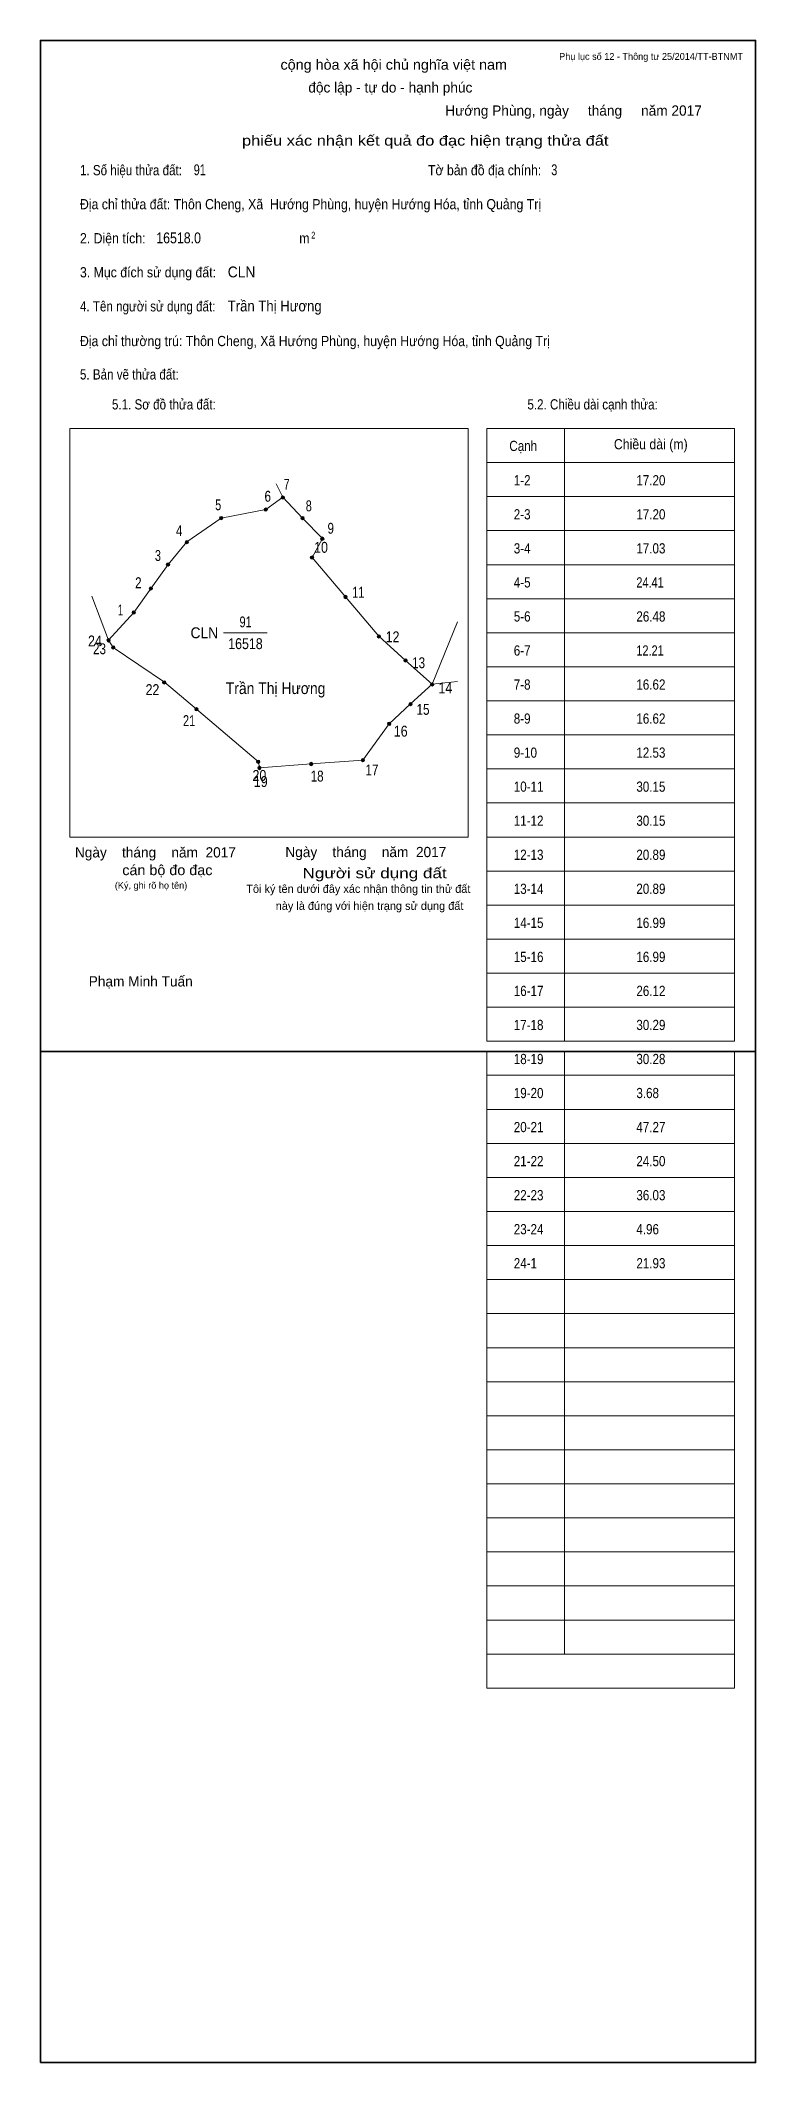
# Model space of a CAD drawing. Header units: centimetres. Extents: x 0 to 21, y -29.7 to 29.7.
import ezdxf
from ezdxf.enums import TextEntityAlignment as Align

# ---------------------------------------------------------------- set-up
doc = ezdxf.new("R2010")
doc.units = ezdxf.units.CM
doc.header["$LTSCALE"] = 0.12
for name, color, linetype, lineweight in [('2', 7, 'Continuous', 13), ('32', 7, 'Continuous', 13), ('33', 7, 'Continuous', 13), ('6', 7, 'Continuous', 13), ('63', 7, 'Continuous', 13)]:
    doc.layers.add(name, color=color, linetype=linetype, lineweight=lineweight)
doc.layers.add('30', color=7, linetype='Continuous')
doc.layers.add('34', color=7, linetype='Continuous')

msp = doc.modelspace()

# ---------------------------------------------------------------- hatches: boundary and pattern name
at = {"layer": '32'}
for points in [[(7.1696, 16.2721, 1), (7.0696, 16.2721, 1)], [(5.357, 15.6679, 1), (5.257, 15.6679, 1)], [(6.6661, 15.9196, 1), (6.5661, 15.9196, 1)], [(7.7486, 15.6679, 1), (7.6486, 15.6679, 1)], [(4.35, 14.963, 1), (4.25, 14.963, 1)], [(8.3276, 15.0637, 1), (8.2276, 15.0637, 1)], [(3.7961, 14.3085, 1), (3.6961, 14.3085, 1)], [(8.0255, 14.5099, 1), (7.9255, 14.5099, 1)], [(3.2926, 13.6036, 1), (3.1926, 13.6036, 1)], [(9.0073, 13.3518, 1), (8.9073, 13.3518, 1)], [(2.7891, 12.8987, 1), (2.6891, 12.8987, 1)], [(2.05, 12.0785, 1), (1.95, 12.0785, 1)], [(2.187, 11.8695, 1), (2.087, 11.8695, 1)], [(9.9892, 12.1938, 1), (9.8892, 12.1938, 1)], [(10.7696, 11.4889, 1), (10.6696, 11.4889, 1)], [(3.6823, 10.8429, 1), (3.5823, 10.8429, 1)], [(11.55, 10.784, 1), (11.45, 10.784, 1)], [(4.6294, 10.0524, 1), (4.5294, 10.0524, 1)], [(10.9206, 10.2049, 1), (10.8206, 10.2049, 1)], [(10.2913, 9.6259, 1), (10.1913, 9.6259, 1)], [(6.4425, 8.5102, 1), (6.3425, 8.5102, 1)], [(6.4793, 8.3284, 1), (6.3793, 8.3284, 1)], [(7.9993, 8.4447, 1), (7.8993, 8.4447, 1)], [(9.5199, 8.5605, 1), (9.4199, 8.5605, 1)]]:
    msp.add_hatch(color=256, dxfattribs=at).paths.add_polyline_path(points)

# ---------------------------------------------------------------- linework, layer by layer
at = {"layer": '2'}
msp.add_line((12.25, 10.87), (11.5, 10.79), dxfattribs=at)
at = {"layer": '32'}
for centre in [(7.1196, 16.2721), (5.307, 15.6679), (6.6161, 15.9196), (7.6986, 15.6679), (4.3, 14.963), (8.2776, 15.0637), (3.7461, 14.3085), (7.9755, 14.5099), (3.2426, 13.6036), (8.9573, 13.3518), (2.7391, 12.8987), (2, 12.0785), (2.137, 11.8695), (9.9392, 12.1938), (10.7196, 11.4889), (3.6323, 10.8429), (11.5, 10.784), (4.5794, 10.0524), (10.8706, 10.2049), (10.2413, 9.6259), (6.3925, 8.5102), (6.4293, 8.3284), (7.9493, 8.4447), (9.4699, 8.5605)]:
    msp.add_circle(centre, 0.05, dxfattribs=at)
at = {"layer": '33'}
msp.add_line((5.38, 12.3), (6.66, 12.3), dxfattribs=at)
at = {"layer": '6'}
for p, q in [((7.12, 16.28), (6.92, 16.68)), ((1.51, 13.38), (2, 12.08)), ((12.25, 12.62), (11.5, 10.79))]:
    msp.add_line(p, q, dxfattribs=at)
msp.add_lwpolyline([(2, 12.08), (2.74, 12.9), (3.25, 13.61), (3.75, 14.31), (4.3, 14.97), (5.31, 15.67), (6.62, 15.92), (7.12, 16.28), (7.7, 15.67), (8.28, 15.07), (7.98, 14.51), (8.96, 13.36), (9.94, 12.2), (10.72, 11.49), (11.5, 10.79), (10.87, 10.21), (10.24, 9.63), (9.47, 8.56), (7.95, 8.45), (6.43, 8.33), (6.4, 8.51), (4.58, 10.06), (3.64, 10.85), (2.14, 11.87)], close=True, dxfattribs=at)
at = {"layer": '63'}
for p, q in [((0.86, 18.3), (12.56, 18.3)), ((0.86, 6.3), (0.86, 18.3)), ((12.56, 6.3), (12.56, 18.3)), ((13.11, 18.3), (20.38, 18.3)), ((13.11, 0.3), (13.11, 18.3)), ((15.39, 0.3), (15.39, 18.3)), ((20.38, 0.3), (20.38, 18.3)), ((13.11, 17.3), (20.38, 17.3)), ((13.11, 16.3), (20.38, 16.3)), ((13.11, 15.3), (20.38, 15.3)), ((13.11, 14.3), (20.38, 14.3)), ((13.11, 13.3), (20.38, 13.3)), ((13.11, 12.3), (20.38, 12.3)), ((13.11, 11.3), (20.38, 11.3)), ((13.11, 10.3), (20.38, 10.3)), ((13.11, 9.3), (20.38, 9.3)), ((13.11, 8.3), (20.38, 8.3)), ((13.11, 7.3), (20.38, 7.3)), ((0.86, 6.3), (12.56, 6.3)), ((13.11, 6.3), (20.38, 6.3)), ((13.11, 5.3), (20.38, 5.3)), ((13.11, 4.3), (20.38, 4.3)), ((13.11, 3.3), (20.38, 3.3)), ((13.11, 2.3), (20.38, 2.3)), ((13.11, 1.3), (20.38, 1.3)), ((13.11, 0.3), (20.38, 0.3)), ((13.11, -18.7), (13.11, 0)), ((15.39, -17.7), (15.39, 0)), ((20.38, -18.7), (20.38, 0)), ((13.11, -0.7), (20.38, -0.7)), ((13.11, -0.7), (20.38, -0.7)), ((13.11, -1.7), (20.38, -1.7)), ((13.11, -2.7), (20.38, -2.7)), ((13.11, -3.7), (20.38, -3.7)), ((13.11, -4.7), (20.38, -4.7)), ((13.11, -5.7), (20.38, -5.7)), ((13.11, -6.7), (20.38, -6.7)), ((13.11, -7.7), (20.38, -7.7)), ((13.11, -8.7), (20.38, -8.7)), ((13.11, -9.7), (20.38, -9.7)), ((13.11, -10.7), (20.38, -10.7)), ((13.11, -11.7), (20.38, -11.7)), ((13.11, -12.7), (20.38, -12.7)), ((13.11, -13.7), (20.38, -13.7)), ((13.11, -14.7), (20.38, -14.7)), ((13.11, -15.7), (20.38, -15.7)), ((13.11, -16.7), (20.38, -16.7)), ((13.11, -17.7), (20.38, -17.7)), ((13.11, -18.7), (20.38, -18.7))]:
    msp.add_line(p, q, dxfattribs=at)
at = {"layer": '63', "lineweight": 35}
for points in [[(0, 0), (0, 29.7), (21, 29.7), (21, 0)], [(0, -29.7), (0, 0), (21, 0), (21, -29.7)]]:
    msp.add_lwpolyline(points, close=True, dxfattribs=at)

# ---------------------------------------------------------------- texts
at = {"layer": '2', "width": 0.9}
msp.add_text('Trần Thị Hương', height=0.3397, dxfattribs=at).set_placement((6.905, 10.5), align=Align.CENTER)
at = {"layer": '30'}
for s, width, p in [('1-2', 0.85, (13.9, 16.63)), ('17.20', 0.85, (17.5, 16.63)), ('2-3', 0.85, (13.9, 15.63)), ('17.20', 0.85, (17.5, 15.63)), ('3-4', 0.85, (13.9, 14.63)), ('17.03', 0.85, (17.5, 14.63)), ('4-5', 0.85, (13.9, 13.63)), ('24.41', 0.8, (17.5, 13.63)), ('5-6', 0.85, (13.9, 12.63)), ('26.48', 0.85, (17.5, 12.63)), ('6-7', 0.85, (13.9, 11.63)), ('12.21', 0.8, (17.5, 11.63)), ('7-8', 0.85, (13.9, 10.63)), ('16.62', 0.85, (17.5, 10.63)), ('8-9', 0.85, (13.9, 9.63)), ('16.62', 0.85, (17.5, 9.63)), ('9-10', 0.85, (13.9, 8.63)), ('12.53', 0.85, (17.5, 8.63)), ('10-11', 0.85, (13.9, 7.63)), ('30.15', 0.85, (17.5, 7.63)), ('11-12', 0.85, (13.9, 6.63)), ('30.15', 0.85, (17.5, 6.63)), ('12-13', 0.85, (13.9, 5.63)), ('20.89', 0.85, (17.5, 5.63)), ('13-14', 0.85, (13.9, 4.63)), ('20.89', 0.85, (17.5, 4.63)), ('14-15', 0.85, (13.9, 3.63)), ('16.99', 0.85, (17.5, 3.63)), ('15-16', 0.85, (13.9, 2.63)), ('16.99', 0.85, (17.5, 2.63)), ('16-17', 0.85, (13.9, 1.63)), ('26.12', 0.85, (17.5, 1.63)), ('17-18', 0.85, (13.9, 0.63)), ('30.29', 0.85, (17.5, 0.63)), ('18-19', 0.85, (13.9, -0.37)), ('30.28', 0.85, (17.5, -0.37)), ('19-20', 0.85, (13.9, -1.37)), ('3.68', 0.85, (17.5, -1.37)), ('20-21', 0.85, (13.9, -2.37)), ('47.27', 0.85, (17.5, -2.37)), ('21-22', 0.85, (13.9, -3.37)), ('24.50', 0.85, (17.5, -3.37)), ('22-23', 0.85, (13.9, -4.37)), ('36.03', 0.85, (17.5, -4.37)), ('23-24', 0.85, (13.9, -5.37)), ('4.96', 0.85, (17.5, -5.37)), ('24-1', 0.85, (13.9, -6.37)), ('21.93', 0.85, (17.5, -6.37))]:
    msp.add_text(s, height=0.3, dxfattribs=dict(at, width=width)).set_placement(p)
at = {"layer": '32'}
for s, width, p in [('7', 0.75, (7.23, 16.5)), ('5', 0.75, (5.22, 15.9)), ('6', 0.8, (6.675, 16.15)), ('8', 0.75, (7.88, 15.87)), ('4', 0.8, (4.075, 15.14)), ('9', 0.8, (8.525, 15.21)), ('10', 0.85, (8.24, 14.65)), ('3', 0.75, (3.45, 14.41)), ('2', 0.8, (2.875, 13.61)), ('1', 0.65, (2.35, 12.81)), ('11', 0.75, (9.335, 13.33)), ('24', 0.85, (1.6, 11.9)), ('23', 0.8, (1.735, 11.67)), ('12', 0.85, (10.34, 12.02)), ('13', 0.8, (11.105, 11.26)), ('22', 0.85, (3.29, 10.47)), ('14', 0.85, (11.89, 10.52)), ('15', 0.8, (11.235, 9.89)), ('21', 0.75, (4.365, 9.56)), ('16', 0.85, (10.58, 9.25)), ('17', 0.8, (9.735, 8.11)), ('20', 0.85, (6.43, 7.95)), ('19', 0.85, (6.47, 7.77)), ('18', 0.8, (8.125, 7.93))]:
    msp.add_text(s, height=0.32, dxfattribs=dict(at, width=width)).set_placement(p, align=Align.CENTER)
at = {"layer": '33'}
for s, width, p in [('91', 0.75, (6.025, 12.46)), ('16518', 0.85, (6.02, 11.82))]:
    msp.add_text(s, height=0.32, dxfattribs=dict(at, width=width)).set_placement(p, align=Align.CENTER)
at = {"layer": '33', "width": 0.95}
msp.add_text('CLN', height=0.32, dxfattribs=at).set_placement((5.22, 12.14), align=Align.RIGHT)
at = {"layer": '34'}
for s, width, p in [('91', 0.75, (4.5, 25.74)), ('3', 0.75, (15, 25.74)), ('16518.0', 0.85, (3.4, 23.74)), ('CLN', 0.95, (5.5, 22.74)), ('Trần Thị Hương', 0.9, (5.5, 21.74))]:
    msp.add_text(s, height=0.32, dxfattribs=dict(at, width=width)).set_placement(p)
at = {"layer": '63', "width": 1.05}
msp.add_text('cộng hòa xã hội chủ nghĩa việt nam', height=0.3, dxfattribs=at).set_placement((10.375, 28.84), align=Align.CENTER)
at = {"layer": '63'}
for s, height, p in [('Phụ lục số 12 - Thông tư 25/2014/TT-BTNMT', 0.2, (20.63, 29.13)), ('Ngày    tháng    năm  2017', 0.3, (5.74, 5.7)), ('Ngày    tháng    năm  2017', 0.3, (11.92, 5.71)), ('(Ký, ghi rõ họ tên)', 0.2, (4.31, 4.78))]:
    msp.add_text(s, height=height, dxfattribs=at).set_placement(p, align=Align.RIGHT)
for s, height, p in [('độc lập - tự do - hạnh phúc', 0.3, (10.275, 28.17)), ('Hướng Phùng, ngày     tháng     năm 2017', 0.3, (15.655, 27.49)), ('Tôi ký tên dưới đây xác nhận thông tin thử đất', 0.24, (9.335, 4.66)), ('này là đúng với hiện trạng sử dụng đất', 0.24, (9.665, 4.16)), ('Phạm Minh Tuấn', 0.3, (2.945, 1.91))]:
    msp.add_text(s, height=height, dxfattribs=at).set_placement(p, align=Align.CENTER)
for s, width, p in [('phiếu xác nhận kết quả đo đạc hiện trạng thửa đất', 1.2, (16.68, 26.61)), ('cán bộ đo đạc', 1.05, (5.05, 5.18)), ('Người sử dụng đất', 1.25, (11.93, 5.09))]:
    msp.add_text(s, height=0.3, dxfattribs=dict(at, width=width)).set_placement(p, align=Align.RIGHT)
for s, height, width, p in [('1. Số hiệu thửa đất:', 0.3, 0.85, (1.16, 25.74)), ('Tờ bản đồ địa chính:', 0.3, 0.9, (11.38, 25.74)), ('Địa chỉ thửa đất: Thôn Cheng, Xã  Hướng Phùng, huyện Hướng Hóa, tỉnh Quảng Trị', 0.3, 0.9, (1.16, 24.74)), ('2. Diện tích:', 0.3, 0.9, (1.16, 23.74)), ('m', 0.3, 0.9, (7.6, 23.74)), ('2', 0.2, 0.8, (7.95, 23.88)), ('3. Mục đích sử dụng đất:', 0.3, 0.9, (1.16, 22.74)), ('4. Tên người sử dụng đất:', 0.3, 0.85, (1.16, 21.74)), ('Địa chỉ thường trú: Thôn Cheng, Xã Hướng Phùng, huyện Hướng Hóa, tỉnh Quảng Trị', 0.3, 0.9, (1.16, 20.72)), ('5. Bản vẽ thửa đất:', 0.3, 0.85, (1.16, 19.74)), ('5.1. Sơ đồ thửa đất:', 0.3, 0.85, (2.1, 18.86)), ('5.2. Chiều dài cạnh thửa:', 0.3, 0.85, (14.3, 18.86)), ('Cạnh', 0.3, 0.85, (13.77, 17.64)), ('Chiều dài (m)', 0.3, 0.9, (16.84, 17.69))]:
    msp.add_text(s, height=height, dxfattribs=dict(at, width=width)).set_placement(p)

doc.saveas('drawing.dxf')
